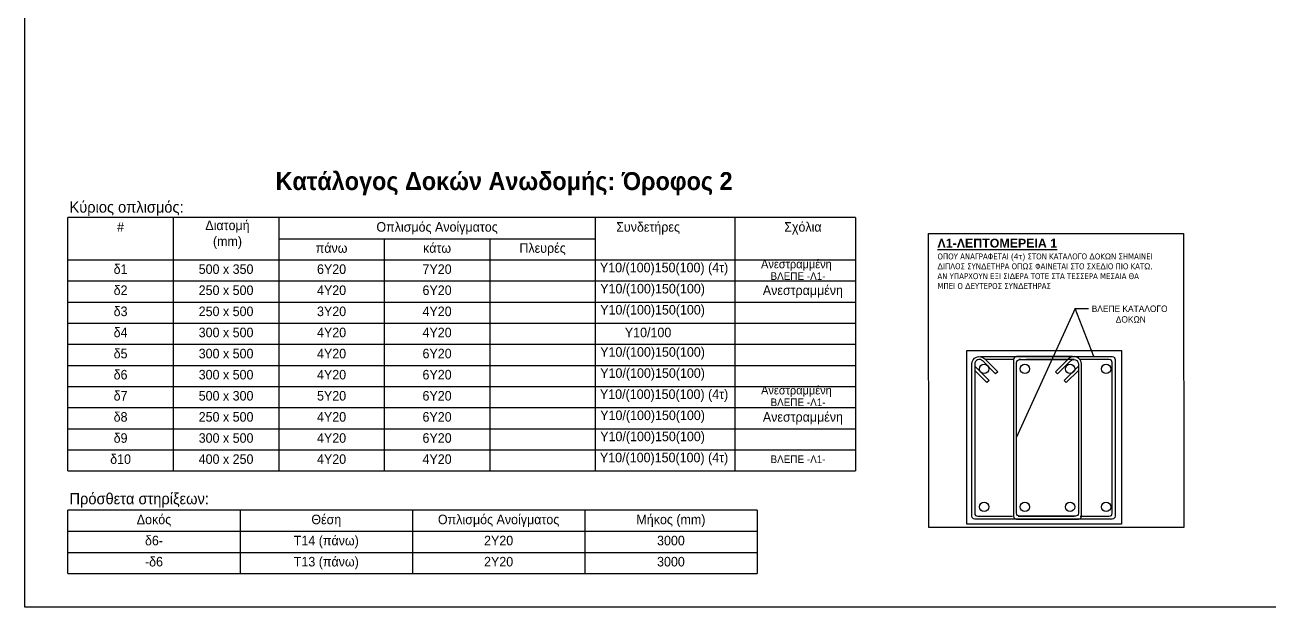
# Model space of a CAD drawing. Header units: millimetres. Extents: x -2171 to 1563, y -1758 to -1505.
# Drawn here: x -521.73 to -492.24, y -1630.29 to -1616.5 of the extents above; entities that cross this region are included whole.
import ezdxf
from ezdxf.enums import TextEntityAlignment as Align

# ---------------------------------------------------------------- set-up
doc = ezdxf.new("R2010")
doc.units = ezdxf.units.MM
for name, color, linetype in [('-S_TEXT', 3, 'Continuous'), ('Geo_Beam_0', 94, 'Continuous'), ('Lines', 7, 'Continuous'), ('Rods_Slab_0', 7, 'Continuous'), ('Texts', 7, 'Continuous')]:
    doc.layers.add(name, color=color, linetype=linetype)
doc.styles.add('S1Arl27188_b_934_161', font='arial.ttf', dxfattribs={"width": 0.933629, "height": 2.71875})
doc.styles.add('S1Arl31900_b_934_161', font='arial.ttf', dxfattribs={"width": 0.933629, "height": 3.19})
doc.styles.add('S1Arl51040_B_934_161', font='', dxfattribs={"width": 0.933629, "height": 5.104})
doc.styles.get("Standard").update_dxf_attribs({"font": 'tahoma.ttf'})
doc.styles.get('S1Arl51040_B_934_161').set_extended_font_data('Arial', bold=True)

# ---------------------------------------------------------------- blocks, each defined once
blk = doc.blocks.new('A$C44B519B8')
at = {"layer": 'Geo_Beam_0', "color": 94, "linetype": 'Continuous', "ltscale": 0.5}
for points in [[(1.23, 4.048), (4.35, 4.048, -0.414214), (4.42, 3.978), (4.42, 0.268, -0.414214), (4.35, 0.198), (1.093, 0.198, -0.414214), (1.023, 0.268), (1.023, 3.87, -0.668179), (1.33, 3.997), (1.636, 3.691), (1.587, 3.641), (1.281, 3.947, 0.668179), (1.093, 3.87), (1.093, 0.338, 0.414214), (1.163, 0.268), (1.985, 0.268)], [(3.412, 4.048), (2.084, 4.048, 0.414214), (2.014, 3.978), (2.014, 0.268, 0.414214), (2.084, 0.198), (3.549, 0.198, 0.414214), (3.619, 0.268), (3.619, 3.87, 0.668179), (3.312, 3.997), (3.006, 3.691), (3.055, 3.641), (3.362, 3.947, -0.668179), (3.549, 3.87), (3.549, 0.338, -0.414214), (3.479, 0.268), (2.154, 0.268, -0.414214), (2.084, 0.338), (2.084, 3.908, -0.414214), (2.154, 3.978), (3.293, 3.978)], [(3.591, 0.268), (4.28, 0.268, 0.414214), (4.35, 0.338), (4.35, 3.908, 0.414214), (4.28, 3.978), (3.591, 3.978)]]:
    blk.add_lwpolyline(points, format="xyb", dxfattribs=at)
for points in [[(2.021, 3.978), (1.349, 3.978)], [(2.187, 3.978), (2.144, 3.978)], [(3.451, 3.978), (2.312, 3.978)], [(1.093, 3.822), (1.431, 3.483), (1.382, 3.434), (1.093, 3.723)], [(3.549, 3.822), (3.211, 3.483), (3.261, 3.434), (3.549, 3.723)], [(2.125, 0.268), (3.451, 0.268)]]:
    blk.add_lwpolyline(points, dxfattribs=at)
at = {"layer": 'Rods_Slab_0'}
for p, q in [((3.471, 5.185), (2.072, 2.123)), ((3.918, 4.048), (3.471, 5.185)), ((3.471, 5.185), (3.789, 5.185))]:
    blk.add_line(p, q, dxfattribs=at)
for points in [[(0, 6.965), (6.042, 6.965), (6.05, 0), (0.008, 0)], [(0.907, 4.195), (4.568, 4.195), (4.568, 0.077), (0.907, 0.077)]]:
    blk.add_lwpolyline(points, close=True, dxfattribs=at)
for centre in [(1.313, 3.758), (2.282, 3.758), (3.35, 3.758), (4.204, 3.758), (1.313, 0.487), (2.282, 0.487), (3.35, 0.487), (4.204, 0.487)]:
    blk.add_circle(centre, 0.111, dxfattribs=at)
at = {"layer": 'Rods_Slab_0', "insert": (0.209, 6.841), "char_height": 0.14, "attachment_point": 1}
blk.add_mtext_dynamic_manual_height_columns('{\\fArial|b1|i0|c161|p34;\\H1.5x;\\LΛ1-ΛΕΠΤΟΜΕΡΕΙΑ 1\\P}ΟΠΟΥ ΑΝΑΓΡΑΦΕΤΑΙ {\\fArial|b0|i0|c186|p34;(4}τ{\\fArial|b0|i0|c186|p34;) }ΣΤΟΝ ΚΑΤΑΛΟΓΟ {\\fArial|b0|i0|c186|p34;Δ}ΟΚ{\\fArial|b0|i0|c186|p34;Ω}Ν ΣΗΜΑΙΝΕΙ \\P{\\fArial|b0|i0|c186|p34;Δ}ΙΠΛΟΣ ΣΥΝ{\\fArial|b0|i0|c186|p34;Δ}ΕΤΗΡΑ ΟΠ{\\fArial|b0|i0|c186|p34;Ω}Σ ΦΑΙΝΕΤΑΙ ΣΤΟ ΣΧΕ{\\fArial|b0|i0|c186|p34;Δ}ΙΟ ΠΙΟ ΚΑΤ{\\fArial|b0|i0|c186|p34;Ω.}\\PΑΝ ΥΠΑΡΧΟΥΝ ΕΞΙ ΣΙ{\\fArial|b0|i0|c186|p34;Δ}ΕΡΑ ΤΟΤΕ ΣΤΑ ΤΕΣΣΕΡΑ ΜΕΣΑΙΑ ΘΑ \\PΜΠΕΙ Ο {\\fArial|b0|i0|c186|p34;Δ}ΕΥΤΕΡΟΣ ΣΥΝ{\\fArial|b0|i0|c186|p34;Δ}ΕΤΗΡΑΣ', width=7.58371, gutter_width=1, heights=[0], dxfattribs=at)
at = {"layer": 'Texts', "color": 7, "linetype": 'Continuous', "ltscale": 0.5, "insert": (4.763, 5.259), "char_height": 0.15225, "width": 2.98906, "attachment_point": 2, "style": 'S1Arl27188_b_934_161'}
blk.add_mtext('{\\W0.9336;ΒΛΕΠΕ ΚΑΤΑΛΟΓΟ\\P ΔΟΚΩΝ}', dxfattribs=at)

msp = doc.modelspace()

# ---------------------------------------------------------------- linework, layer by layer
at = {"layer": '-S_TEXT', "ltscale": 5}
msp.add_lwpolyline([(-521.7257, -1590.2497), (-463.5782, -1590.2497), (-463.5782, -1630.2944), (-521.7257, -1630.2944)], close=True, dxfattribs=at)
at = {"layer": 'Lines', "color": 0}
for points in [[(-502.0391, -1621.0688), (-520.7081, -1621.0688)], [(-520.7081, -1627.0688), (-520.7081, -1621.0688)], [(-518.2081, -1621.0688), (-518.2081, -1627.0688)], [(-515.7081, -1621.0688), (-515.7081, -1627.0688)], [(-508.2081, -1621.0688), (-508.2081, -1627.0688)], [(-504.9011, -1621.0688), (-504.9011, -1627.0688)], [(-502.0391, -1621.0688), (-502.0391, -1627.0688)], [(-515.7081, -1621.5688), (-508.2081, -1621.5688)], [(-513.2081, -1621.5688), (-513.2081, -1627.0688)], [(-510.7081, -1621.5688), (-510.7081, -1627.0688)], [(-520.7081, -1622.0688), (-502.0391, -1622.0688)], [(-520.7081, -1622.5688), (-502.0391, -1622.5688)], [(-520.7081, -1623.0688), (-502.0391, -1623.0688)], [(-520.7081, -1623.5688), (-502.0391, -1623.5688)], [(-520.7081, -1624.0688), (-502.0391, -1624.0688)], [(-520.7081, -1624.5688), (-502.0391, -1624.5688)], [(-520.7081, -1625.0688), (-502.0391, -1625.0688)], [(-520.7081, -1625.5688), (-502.0391, -1625.5688)], [(-520.7081, -1626.0688), (-502.0391, -1626.0688)], [(-520.7081, -1626.5688), (-502.0391, -1626.5688)], [(-520.7081, -1627.0688), (-502.0391, -1627.0688)], [(-504.3748, -1627.998), (-520.7081, -1627.998)], [(-520.7081, -1629.498), (-520.7081, -1627.998)], [(-516.6248, -1627.998), (-516.6248, -1629.498)], [(-512.5414, -1627.998), (-512.5414, -1629.498)], [(-508.4581, -1627.998), (-508.4581, -1629.498)], [(-504.3748, -1627.998), (-504.3748, -1629.498)], [(-504.3748, -1627.998), (-504.3748, -1629.498)], [(-520.7081, -1628.498), (-504.3748, -1628.498)], [(-520.7081, -1628.998), (-504.3748, -1628.998)], [(-520.7081, -1629.498), (-504.3748, -1629.498)]]:
    msp.add_lwpolyline(points, dxfattribs=at)

# ---------------------------------------------------------------- block references
at = {"layer": 'Rods_Slab_0', "color": 7, "linetype": 'Continuous', "ltscale": 0.5}
msp.add_blockref('A$C44B519B8', (-500.3092, -1628.4097), dxfattribs=at)

# ---------------------------------------------------------------- texts
at = {"layer": 'Texts', "color": 7, "style": 'S1Arl27188_b_934_161', "width": 0.933629}
for s, height, p in [('#', 0.2266, (-519.4581, -1621.4023)), ('Οπλισμός Ανοίγματος', 0.226562, (-511.9581, -1621.4023)), ('Συνδετήρες', 0.22656, (-506.9581, -1621.4023)), ('Σχόλια', 0.22656, (-503.2891, -1621.4023)), ('πάνω', 0.22656, (-514.4581, -1621.9023)), ('κάτω', 0.22656, (-511.9581, -1621.9023)), ('Πλευρές', 0.22656, (-509.4581, -1621.9023)), ('δ1', 0.22656, (-519.4581, -1622.4023)), ('500 x 350', 0.22656, (-516.9581, -1622.4023)), ('6Y20', 0.22656, (-514.4581, -1622.4023)), ('7Y20', 0.22656, (-511.9581, -1622.4023)), ('Ανεστραμμένη', 0.2, (-503.4425, -1622.2686)), ('δ2', 0.22656, (-519.4581, -1622.9023)), ('250 x 500', 0.22656, (-516.9581, -1622.9023)), ('4Y20', 0.22656, (-514.4581, -1622.9023)), ('6Y20', 0.22656, (-511.9581, -1622.9023)), ('Ανεστραμμένη', 0.226562, (-503.2891, -1622.9023)), ('δ3', 0.22656, (-519.4581, -1623.4023)), ('250 x 500', 0.22656, (-516.9581, -1623.4023)), ('3Y20', 0.22656, (-514.4581, -1623.4023)), ('4Y20', 0.22656, (-511.9581, -1623.4023)), ('δ4', 0.22656, (-519.4581, -1623.9023)), ('300 x 500', 0.22656, (-516.9581, -1623.9023)), ('4Y20', 0.22656, (-514.4581, -1623.9023)), ('4Y20', 0.22656, (-511.9581, -1623.9023)), ('Y10/100', 0.22656, (-506.9581, -1623.9023)), ('δ5', 0.22656, (-519.4581, -1624.4023)), ('300 x 500', 0.22656, (-516.9581, -1624.4023)), ('4Y20', 0.22656, (-514.4581, -1624.4023)), ('6Y20', 0.22656, (-511.9581, -1624.4023)), ('δ6', 0.22656, (-519.4581, -1624.9023)), ('300 x 500', 0.22656, (-516.9581, -1624.9023)), ('4Y20', 0.22656, (-514.4581, -1624.9023)), ('6Y20', 0.22656, (-511.9581, -1624.9023)), ('δ7', 0.22656, (-519.4581, -1625.4023)), ('500 x 300', 0.22656, (-516.9581, -1625.4023)), ('5Y20', 0.22656, (-514.4581, -1625.4023)), ('6Y20', 0.22656, (-511.9581, -1625.4023)), ('Ανεστραμμένη', 0.2, (-503.4425, -1625.2569)), ('δ8', 0.22656, (-519.4581, -1625.9023)), ('250 x 500', 0.22656, (-516.9581, -1625.9023)), ('4Y20', 0.22656, (-514.4581, -1625.9023)), ('6Y20', 0.22656, (-511.9581, -1625.9023)), ('Ανεστραμμένη', 0.226562, (-503.2891, -1625.9023)), ('δ9', 0.22656, (-519.4581, -1626.4023)), ('300 x 500', 0.22656, (-516.9581, -1626.4023)), ('4Y20', 0.22656, (-514.4581, -1626.4023)), ('6Y20', 0.22656, (-511.9581, -1626.4023)), ('δ10', 0.22656, (-519.4581, -1626.9023)), ('400 x 250', 0.22656, (-516.9581, -1626.9023)), ('4Y20', 0.22656, (-514.4581, -1626.9023)), ('4Y20', 0.22656, (-511.9581, -1626.9023)), ('Δοκός', 0.22656, (-518.6664, -1628.3315)), ('Θέση', 0.22656, (-514.5831, -1628.3315)), ('Οπλισμός Ανοίγματος', 0.226562, (-510.4998, -1628.3315)), ('Μήκος (mm)', 0.22656, (-506.4164, -1628.3315)), ('δ6-', 0.22656, (-518.6664, -1628.8315)), ('Τ14 (πάνω)', 0.22656, (-514.5831, -1628.8315)), ('2Y20', 0.22656, (-510.4998, -1628.8315)), ('3000', 0.22656, (-506.4164, -1628.8315)), ('-δ6', 0.22656, (-518.6664, -1629.3315)), ('Τ13 (πάνω)', 0.22656, (-514.5831, -1629.3315)), ('2Y20', 0.22656, (-510.4998, -1629.3315)), ('3000', 0.22656, (-506.4164, -1629.3315))]:
    msp.add_text(s, height=height, dxfattribs=at).set_placement(p, align=Align.CENTER)
at = {"layer": 'Texts', "color": 7}
for s, insert, char_height, width, attachment_point, style in [('Κατάλογος Δοκών Ανωδομής: Όροφος 2', (-510.3704, -1619.991), 0.425333, 20.55, 2, 'S1Arl51040_B_934_161'), ('Κύριος οπλισμός:^M^J', (-520.6689, -1620.6852), 0.265833, 20.55, 1, 'S1Arl31900_b_934_161'), ('Διατομή^M^J(mm)', (-516.9247, -1621.138), 0.226562, 2.5, 2, 'S1Arl27188_b_934_161'), ('Y10/(100)150(100) (4τ)', (-506.5789, -1622.138), 0.226562, 4.637964, 2, 'S1Arl27188_b_934_161'), ('ΒΛΕΠΕ -Λ1-', (-503.4039, -1622.3648), 0.18, 2.45, 2, 'S1Arl27188_b_934_161'), ('Y10/(100)150(100)', (-506.8513, -1622.638), 0.226562, 2.5, 2, 'S1Arl27188_b_934_161'), ('Y10/(100)150(100)', (-506.8513, -1623.138), 0.226562, 2.5, 2, 'S1Arl27188_b_934_161'), ('Y10/(100)150(100)', (-506.8513, -1624.138), 0.226562, 2.5, 2, 'S1Arl27188_b_934_161'), ('Y10/(100)150(100)', (-506.8513, -1624.638), 0.226562, 2.5, 2, 'S1Arl27188_b_934_161'), ('Y10/(100)150(100) (4τ)', (-506.5789, -1625.138), 0.226562, 4.637964, 2, 'S1Arl27188_b_934_161'), ('ΒΛΕΠΕ -Λ1-', (-503.4039, -1625.3532), 0.18, 2.45, 2, 'S1Arl27188_b_934_161'), ('Y10/(100)150(100)', (-506.8513, -1625.638), 0.226562, 2.5, 2, 'S1Arl27188_b_934_161'), ('Y10/(100)150(100)', (-506.8513, -1626.138), 0.226562, 2.5, 2, 'S1Arl27188_b_934_161'), ('Y10/(100)150(100) (4τ)', (-506.5789, -1626.638), 0.226562, 4.637964, 2, 'S1Arl27188_b_934_161'), ('ΒΛΕΠΕ -Λ1-', (-503.4039, -1626.7012), 0.18, 2.45, 2, 'S1Arl27188_b_934_161'), ('^M^JΠρόσθετα στηρίξεων:^M^J', (-520.6689, -1627.15), 0.265833, 20.55, 1, 'S1Arl31900_b_934_161')]:
    msp.add_mtext(s, dxfattribs=dict(at, insert=insert, char_height=char_height, width=width, attachment_point=attachment_point, style=style))

doc.saveas('drawing.dxf')
